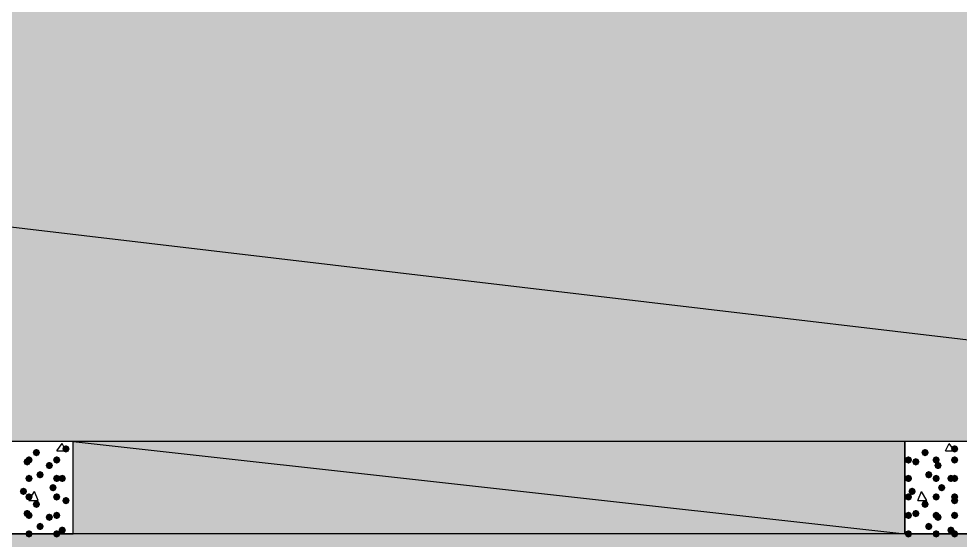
# Model space of a CAD drawing. Header units: millimetres. Extents: x 0 to 420, y 0 to 297.
# Drawn here: x 159.62 to 181.19, y 105.6 to 117.55 of the extents above; entities that cross this region are included whole.
import ezdxf

# ---------------------------------------------------------------- set-up
doc = ezdxf.new("R2010")
doc.units = ezdxf.units.MM
doc.layers.get('0').update_dxf_attribs({"linetype": 'CONTINUOUS'})

msp = doc.modelspace()

# ---------------------------------------------------------------- hatches: boundary and pattern name
at = {"true_color": 0x000008}
h = msp.add_hatch(color=0, dxfattribs=at)
h.paths.add_polyline_path([(201.125667, 126.915333), (39.708667, 126.915333), (201.125667, 107.865333)], flags=0)
h.paths.add_polyline_path([(39.708667, 126.915333), (201.125667, 107.865333), (39.708667, 107.865333)], flags=0)
h = msp.add_hatch(color=0, dxfattribs=at)
h.paths.add_polyline_path([(179.916667, 107.865333), (160.866667, 107.865333), (179.916667, 105.748667)], flags=0)
h.paths.add_polyline_path([(160.866667, 107.865333), (179.916667, 105.748667), (160.866667, 105.748667)], flags=0)
at = {"true_color": 0x000007}
for points in [[(160.104667, 107.611333), (160.079796, 107.551537), (160.02, 107.526667), (159.960204, 107.551537), (159.935333, 107.611333), (159.960204, 107.671129), (160.02, 107.696), (160.079796, 107.671129)], [(160.782, 107.696), (160.757129, 107.636204), (160.697333, 107.611333), (160.637538, 107.636204), (160.612667, 107.696), (160.637537, 107.755796), (160.697333, 107.780667), (160.757129, 107.755796)], [(180.467, 107.611333), (180.442129, 107.551537), (180.382333, 107.526667), (180.322538, 107.551537), (180.297667, 107.611333), (180.322537, 107.671129), (180.382333, 107.696), (180.442129, 107.671129)], [(181.144333, 107.696), (181.119463, 107.636204), (181.059667, 107.611333), (180.999871, 107.636204), (180.975, 107.696), (180.999871, 107.755796), (181.059667, 107.780667), (181.119462, 107.755796)], [(159.893, 107.399667), (159.868129, 107.339871), (159.808333, 107.315), (159.748538, 107.339871), (159.723667, 107.399667), (159.748537, 107.459462), (159.808333, 107.484333), (159.868129, 107.459463)], [(159.935333, 107.442), (159.910462, 107.382204), (159.850667, 107.357333), (159.790871, 107.382204), (159.766, 107.442), (159.790871, 107.501796), (159.850667, 107.526667), (159.910462, 107.501796)], [(160.570333, 107.442), (160.545462, 107.382204), (160.485667, 107.357333), (160.425871, 107.382204), (160.401, 107.442), (160.425871, 107.501796), (160.485667, 107.526667), (160.545462, 107.501796)], [(180.086, 107.442), (180.061129, 107.382204), (180.001333, 107.357333), (179.941538, 107.382204), (179.916667, 107.442), (179.941537, 107.501796), (180.001333, 107.526667), (180.061129, 107.501796)], [(180.255333, 107.399667), (180.230462, 107.339871), (180.170667, 107.315), (180.110871, 107.339871), (180.086, 107.399667), (180.110871, 107.459462), (180.170667, 107.484333), (180.230462, 107.459463)], [(180.721, 107.442), (180.696129, 107.382204), (180.636333, 107.357333), (180.576538, 107.382204), (180.551667, 107.442), (180.576537, 107.501796), (180.636333, 107.526667), (180.696129, 107.501796)], [(181.144333, 107.442), (181.119463, 107.382204), (181.059667, 107.357333), (180.999871, 107.382204), (180.975, 107.442), (180.999871, 107.501796), (181.059667, 107.526667), (181.119462, 107.501796)], [(160.401, 107.315), (160.376129, 107.255204), (160.316333, 107.230333), (160.256538, 107.255204), (160.231667, 107.315), (160.256537, 107.374796), (160.316333, 107.399667), (160.376129, 107.374796)], [(180.763333, 107.315), (180.738463, 107.255204), (180.678667, 107.230333), (180.618871, 107.255204), (180.594, 107.315), (180.618871, 107.374796), (180.678667, 107.399667), (180.738462, 107.374796)], [(159.935333, 107.018667), (159.910462, 106.958871), (159.850667, 106.934), (159.790871, 106.958871), (159.766, 107.018667), (159.790871, 107.078462), (159.850667, 107.103333), (159.910462, 107.078463)], [(160.189333, 107.103333), (160.164463, 107.043538), (160.104667, 107.018667), (160.044871, 107.043538), (160.02, 107.103333), (160.044871, 107.163129), (160.104667, 107.188), (160.164462, 107.163129)], [(160.570333, 107.018667), (160.545462, 106.958871), (160.485667, 106.934), (160.425871, 106.958871), (160.401, 107.018667), (160.425871, 107.078462), (160.485667, 107.103333), (160.545462, 107.078463)], [(160.697333, 107.018667), (160.672462, 106.958871), (160.612667, 106.934), (160.552871, 106.958871), (160.528, 107.018667), (160.552871, 107.078462), (160.612667, 107.103333), (160.672462, 107.078463)], [(180.086, 107.018667), (180.061129, 106.958871), (180.001333, 106.934), (179.941538, 106.958871), (179.916667, 107.018667), (179.941537, 107.078462), (180.001333, 107.103333), (180.061129, 107.078463)], [(180.551667, 107.103333), (180.526796, 107.043538), (180.467, 107.018667), (180.407204, 107.043538), (180.382333, 107.103333), (180.407204, 107.163129), (180.467, 107.188), (180.526796, 107.163129)], [(180.721, 107.018667), (180.696129, 106.958871), (180.636333, 106.934), (180.576538, 106.958871), (180.551667, 107.018667), (180.576537, 107.078462), (180.636333, 107.103333), (180.696129, 107.078463)], [(181.059667, 107.018667), (181.034796, 106.958871), (180.975, 106.934), (180.915204, 106.958871), (180.890333, 107.018667), (180.915204, 107.078462), (180.975, 107.103333), (181.034796, 107.078463)], [(181.144333, 107.018667), (181.119463, 106.958871), (181.059667, 106.934), (180.999871, 106.958871), (180.975, 107.018667), (180.999871, 107.078462), (181.059667, 107.103333), (181.119462, 107.078463)], [(159.808333, 106.722333), (159.783462, 106.662537), (159.723667, 106.637667), (159.663871, 106.662537), (159.639, 106.722333), (159.663871, 106.782129), (159.723667, 106.807), (159.783462, 106.782129)], [(160.485667, 106.807), (160.460796, 106.747204), (160.401, 106.722333), (160.341204, 106.747204), (160.316333, 106.807), (160.341204, 106.866796), (160.401, 106.891667), (160.460796, 106.866796)], [(180.170667, 106.722333), (180.145796, 106.662537), (180.086, 106.637667), (180.026204, 106.662537), (180.001333, 106.722333), (180.026204, 106.782129), (180.086, 106.807), (180.145796, 106.782129)], [(180.848, 106.807), (180.823129, 106.747204), (180.763333, 106.722333), (180.703537, 106.747204), (180.678667, 106.807), (180.703537, 106.866796), (180.763333, 106.891667), (180.823129, 106.866796)], [(159.935333, 106.595333), (159.910462, 106.535538), (159.850667, 106.510667), (159.790871, 106.535538), (159.766, 106.595333), (159.790871, 106.655129), (159.850667, 106.68), (159.910462, 106.655129)], [(160.570333, 106.595333), (160.545462, 106.535538), (160.485667, 106.510667), (160.425871, 106.535538), (160.401, 106.595333), (160.425871, 106.655129), (160.485667, 106.68), (160.545462, 106.655129)], [(160.782, 106.510667), (160.757129, 106.450871), (160.697333, 106.426), (160.637538, 106.450871), (160.612667, 106.510667), (160.637537, 106.570462), (160.697333, 106.595333), (160.757129, 106.570463)], [(180.086, 106.595333), (180.061129, 106.535538), (180.001333, 106.510667), (179.941538, 106.535538), (179.916667, 106.595333), (179.941537, 106.655129), (180.001333, 106.68), (180.061129, 106.655129)], [(180.721, 106.595333), (180.696129, 106.535538), (180.636333, 106.510667), (180.576538, 106.535538), (180.551667, 106.595333), (180.576537, 106.655129), (180.636333, 106.68), (180.696129, 106.655129)], [(181.144333, 106.595333), (181.119463, 106.535538), (181.059667, 106.510667), (180.999871, 106.535538), (180.975, 106.595333), (180.999871, 106.655129), (181.059667, 106.68), (181.119462, 106.655129)], [(181.144333, 106.510667), (181.119463, 106.450871), (181.059667, 106.426), (180.999871, 106.450871), (180.975, 106.510667), (180.999871, 106.570462), (181.059667, 106.595333), (181.119462, 106.570463)], [(160.104667, 106.426), (160.079796, 106.366204), (160.02, 106.341333), (159.960204, 106.366204), (159.935333, 106.426), (159.960204, 106.485796), (160.02, 106.510667), (160.079796, 106.485796)], [(180.467, 106.426), (180.442129, 106.366204), (180.382333, 106.341333), (180.322538, 106.366204), (180.297667, 106.426), (180.322537, 106.485796), (180.382333, 106.510667), (180.442129, 106.485796)], [(159.893, 106.214333), (159.868129, 106.154537), (159.808333, 106.129667), (159.748538, 106.154537), (159.723667, 106.214333), (159.748537, 106.274129), (159.808333, 106.299), (159.868129, 106.274129)], [(159.935333, 106.172), (159.910462, 106.112204), (159.850667, 106.087333), (159.790871, 106.112204), (159.766, 106.172), (159.790871, 106.231796), (159.850667, 106.256667), (159.910462, 106.231796)], [(160.401, 106.129667), (160.376129, 106.069871), (160.316333, 106.045), (160.256538, 106.069871), (160.231667, 106.129667), (160.256537, 106.189462), (160.316333, 106.214333), (160.376129, 106.189463)], [(160.570333, 106.172), (160.545462, 106.112204), (160.485667, 106.087333), (160.425871, 106.112204), (160.401, 106.172), (160.425871, 106.231796), (160.485667, 106.256667), (160.545462, 106.231796)], [(180.086, 106.172), (180.061129, 106.112204), (180.001333, 106.087333), (179.941538, 106.112204), (179.916667, 106.172), (179.941537, 106.231796), (180.001333, 106.256667), (180.061129, 106.231796)], [(180.255333, 106.214333), (180.230462, 106.154537), (180.170667, 106.129667), (180.110871, 106.154537), (180.086, 106.214333), (180.110871, 106.274129), (180.170667, 106.299), (180.230462, 106.274129)], [(180.721, 106.172), (180.696129, 106.112204), (180.636333, 106.087333), (180.576538, 106.112204), (180.551667, 106.172), (180.576537, 106.231796), (180.636333, 106.256667), (180.696129, 106.231796)], [(180.763333, 106.129667), (180.738463, 106.069871), (180.678667, 106.045), (180.618871, 106.069871), (180.594, 106.129667), (180.618871, 106.189462), (180.678667, 106.214333), (180.738462, 106.189463)], [(181.144333, 106.172), (181.119463, 106.112204), (181.059667, 106.087333), (180.999871, 106.112204), (180.975, 106.172), (180.999871, 106.231796), (181.059667, 106.256667), (181.119462, 106.231796)], [(160.189333, 105.918), (160.164463, 105.858204), (160.104667, 105.833333), (160.044871, 105.858204), (160.02, 105.918), (160.044871, 105.977796), (160.104667, 106.002667), (160.164462, 105.977796)], [(160.697333, 105.833333), (160.672462, 105.773538), (160.612667, 105.748667), (160.552871, 105.773538), (160.528, 105.833333), (160.552871, 105.893129), (160.612667, 105.918), (160.672462, 105.893129)], [(180.551667, 105.918), (180.526796, 105.858204), (180.467, 105.833333), (180.407204, 105.858204), (180.382333, 105.918), (180.407204, 105.977796), (180.467, 106.002667), (180.526796, 105.977796)], [(181.059667, 105.833333), (181.034796, 105.773538), (180.975, 105.748667), (180.915204, 105.773538), (180.890333, 105.833333), (180.915204, 105.893129), (180.975, 105.918), (181.034796, 105.893129)], [(159.935333, 105.748667), (159.910462, 105.688871), (159.850667, 105.664), (159.790871, 105.688871), (159.766, 105.748667), (159.790871, 105.808462), (159.850667, 105.833333), (159.910462, 105.808463)], [(160.570333, 105.748667), (160.545462, 105.688871), (160.485667, 105.664), (160.425871, 105.688871), (160.401, 105.748667), (160.425871, 105.808462), (160.485667, 105.833333), (160.545462, 105.808463)], [(180.086, 105.748667), (180.061129, 105.688871), (180.001333, 105.664), (179.941538, 105.688871), (179.916667, 105.748667), (179.941537, 105.808462), (180.001333, 105.833333), (180.061129, 105.808463)], [(180.721, 105.748667), (180.696129, 105.688871), (180.636333, 105.664), (180.576538, 105.688871), (180.551667, 105.748667), (180.576537, 105.808462), (180.636333, 105.833333), (180.696129, 105.808463)], [(181.144333, 105.748667), (181.119463, 105.688871), (181.059667, 105.664), (180.999871, 105.688871), (180.975, 105.748667), (180.999871, 105.808462), (181.059667, 105.833333), (181.119462, 105.808463)]]:
    msp.add_hatch(color=0, dxfattribs=at).paths.add_polyline_path(points, flags=0)
at = {"true_color": 0x000008}
h = msp.add_hatch(color=0, dxfattribs=at)
h.paths.add_polyline_path([(385.826, 105.748667), (39.708667, 105.748667), (385.826, 86.656333)], flags=0)
h.paths.add_polyline_path([(39.708667, 105.748667), (385.826, 86.656333), (39.708667, 86.656333)], flags=0)

# ---------------------------------------------------------------- linework, layer by layer
at = {"color": 0, "true_color": 0x000008}
for points in [[(201.125667, 126.915333), (39.708667, 126.915333), (201.125667, 107.865333)], [(39.708667, 126.915333), (201.125667, 107.865333), (39.708667, 107.865333)], [(179.916667, 107.865333), (160.866667, 107.865333), (179.916667, 105.748667)], [(160.866667, 107.865333), (179.916667, 105.748667), (160.866667, 105.748667)], [(385.826, 105.748667), (39.708667, 105.748667), (385.826, 86.656333)]]:
    msp.add_lwpolyline(points, close=True, dxfattribs=at)
at = {"color": 0, "true_color": 0x000007}
for points in [[(158.75, 107.865333), (158.75, 105.748667), (160.866667, 105.748667), (160.866667, 107.865333)], [(179.916667, 107.865333), (179.916667, 105.748667), (182.033333, 105.748667), (182.033333, 107.865333)]]:
    msp.add_lwpolyline(points, close=True, dxfattribs=at)
for points in [[(160.485667, 107.653667), (160.612667, 107.823)], [(160.485667, 107.653667), (160.697333, 107.653667)], [(160.697333, 107.653667), (160.612667, 107.823)], [(180.848, 107.653667), (180.932667, 107.823)], [(180.848, 107.653667), (181.059667, 107.653667)], [(181.059667, 107.653667), (180.932667, 107.823)], [(159.850667, 106.510667), (159.977667, 106.722333)], [(160.062333, 106.510667), (159.977667, 106.722333)], [(180.213, 106.510667), (180.297667, 106.722333)], [(180.424667, 106.510667), (180.297667, 106.722333)], [(159.850667, 106.510667), (160.062333, 106.510667)], [(180.213, 106.510667), (180.424667, 106.510667)]]:
    msp.add_lwpolyline(points, dxfattribs=at)

doc.saveas('drawing.dxf')
